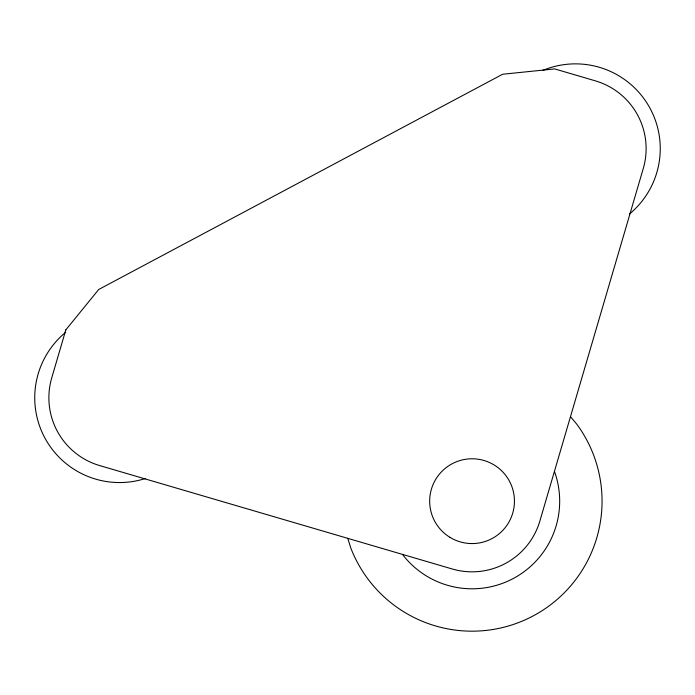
<?xml version="1.0" encoding="UTF-8"?>
<svg xmlns="http://www.w3.org/2000/svg" width="695" height="695" viewBox="0 0 695 695"><rect width="100%" height="100%" fill="white"/><g stroke="black" fill="none" stroke-linecap="round" stroke-linejoin="round"><path stroke-width="1.04" d="M570.482 416.653L577.024 424.489A130 130 0 0 1 534.394 615.257A130 130 0 0 1 350.819 548.086L347.769 538.347M543.021 70.317A84.781 84.781 0 0 1 629.444 214.025M554.497 471.514A87.605 87.605 0 0 1 402.57 554.523M145.342 478.525A84.781 84.781 0 0 1 65.556 332.384M65.817 329.89L51.734 377.88A70.647 70.647 0 0 0 99.646 465.563L452.176 568.97A70.647 70.647 0 0 0 539.859 521.059L643.266 168.529A70.647 70.647 0 0 0 595.354 80.855L554.68 68.918L502.624 74.252L98.707 289.485L65.817 329.89M450.004 537.374A42.386 42.386 0 0 0 514.439 502.172A42.386 42.386 0 0 0 451.733 463.973A42.386 42.386 0 0 0 450.004 537.374"/></g></svg>
